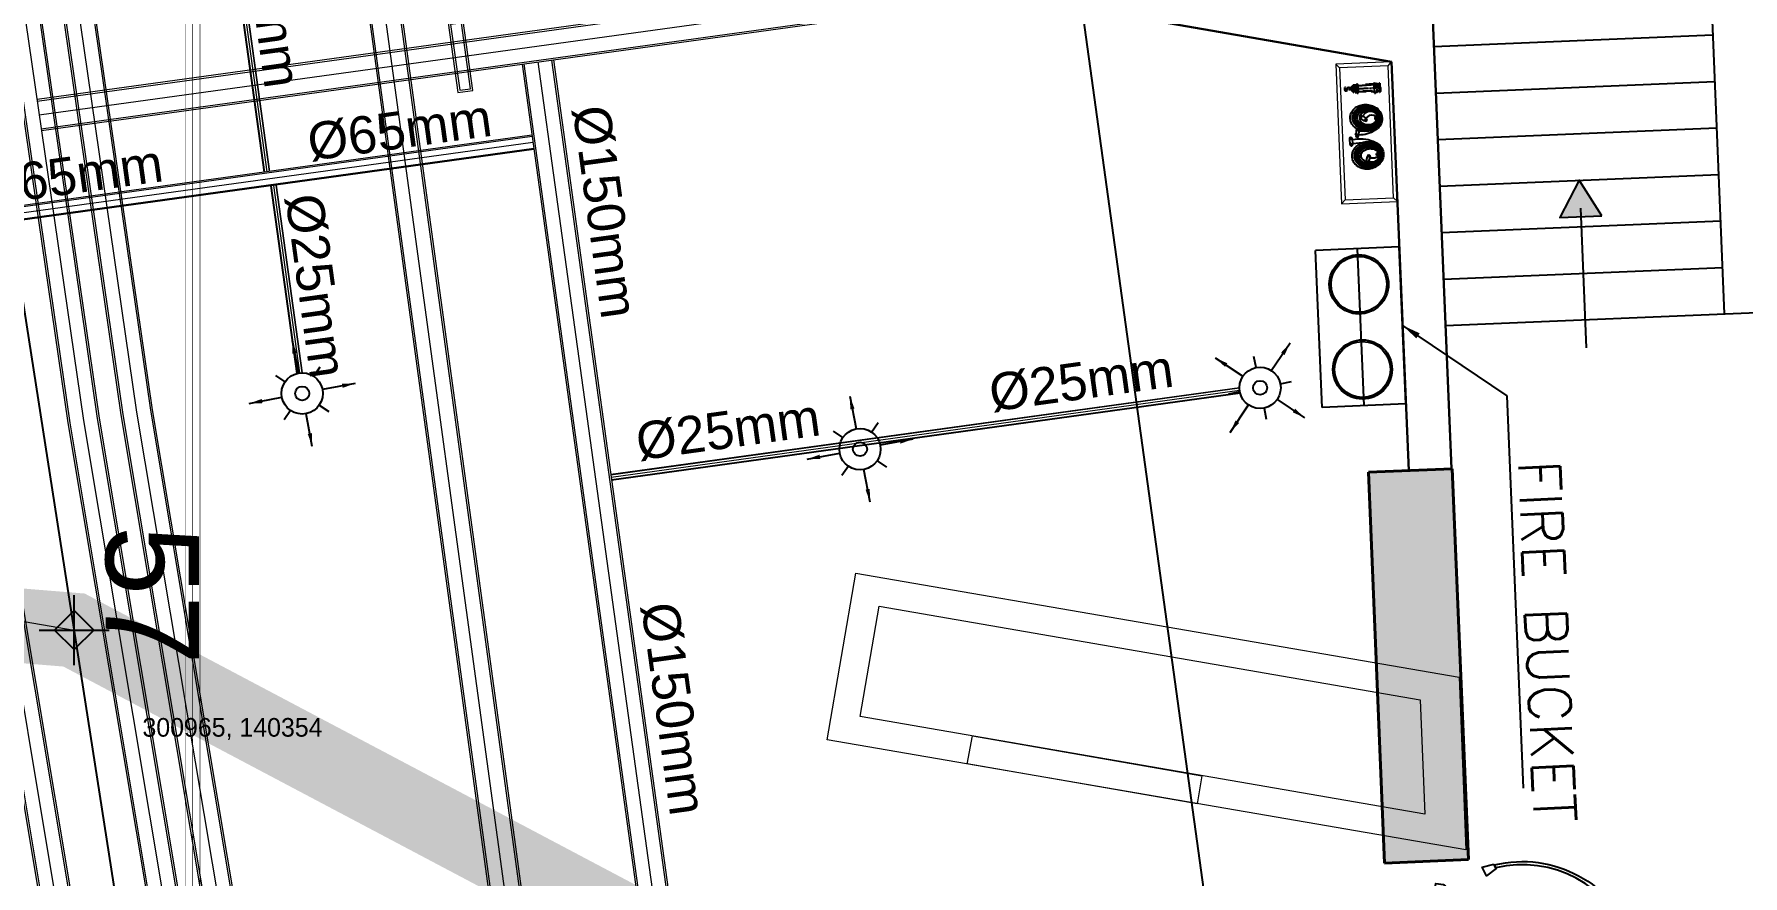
# Model space of a CAD drawing. Header units: inches. Extents: x 257070 to 799932, y -17980 to 269260.
# Drawn here: x 300751 to 309925, y 139034 to 143553 of the extents above; entities that cross this region are included whole.
import ezdxf

# ---------------------------------------------------------------- set-up
doc = ezdxf.new("R2010")
doc.units = ezdxf.units.IN
doc.header["$MEASUREMENT"] = 0
for name, pattern in [('Basement 1floor plan$0$CENTERX2', [4, 2.5, -0.5, 0.5, -0.5]), ('CENTER', [2, 1.25, -0.25, 0.25, -0.25]), ('HIDDEN', [0.375, 0.25, -0.125])]:
    doc.linetypes.add(name, pattern=pattern)
for name, color, linetype, lineweight in [('0-AES-F-FIRE BOX', 1, 'Continuous', 15), ('0-AES-F-SPRINKLER PIPE', 10, 'Continuous', 15), ('0_AES_DUCT', 53, 'Continuous', 5), ('E--CONCRETE-4', 4, 'Continuous', 40), ('F--BRICKWALL-3', 252, 'Continuous', 30), ('M--TILING-2', 252, 'Continuous', 18)]:
    doc.layers.add(name, color=color, linetype=linetype, lineweight=lineweight)
for name, color, linetype in [('0-AES-F-FIRE BUCKET', 1, 'Continuous'), ('0-AES-F-SPRINKLER', 10, 'Continuous'), ('0-aes-water curtan pipe', 200, 'Continuous'), ('0-F-AES-FIRE EXTINGUISHER', 1, 'Continuous'), ('0_AES_NOZZLE', 7, 'Continuous'), ('0_AES_RRL HOSE PIPE', 7, 'Continuous'), ('2 wheeler barrier', 170, 'Continuous'), ('basement-1 r.c.c.$0$DSP_R.C.C. HATCH', 253, 'Continuous'), ('basement1_AP$0$A-_ROAD----_E-_-', 2, 'Continuous'), ('DSP_SLAB CO-ORDINATES', 160, 'Continuous'), ('ELE', 141, 'Continuous')]:
    doc.layers.add(name, color=color, linetype=linetype)
doc.layers.add('0-AES-F-HYDRANT PIPE', color=7, linetype='Continuous', lineweight=15, true_color=0xf57247)
doc.styles.add('CG', font='GOTHICB.TTF')
doc.styles.get("Standard").update_dxf_attribs({"font": 'arial.ttf'})
doc.styles.add('TEXT style 175', font='GOTHIC.TTF')
doc.dimstyles.new('AES-PLUMBING', dxfattribs={"dimtxt": 100, "dimasz": 100, "dimexe": 0, "dimexo": 0, "dimgap": 0.01, "dimtad": 1, "dimdec": 0, "dimdsep": 46, "dimtxsty": 'Standard', "dimcen": 10, "dimclrd": 7, "dimclre": 7, "dimclrt": 7, "dimadec": 0, "dimazin": 0, "dimtfac": 1, "dimtdec": 0, "dimtmove": 0, "dimatfit": 3, "dimfxl": 1, "dimlwd": -1, "dimlwe": -1, "dimarcsym": 1})
doc.dimstyles.new('ISO-25', dxfattribs={"dimtxt": 2.5, "dimasz": 2.5, "dimexe": 1.25, "dimexo": 0.625, "dimtad": 1, "dimtxsty": 'Standard', "dimcen": 2.5, "dimadec": 0, "dimazin": 0, "dimtfac": 1, "dimtmove": 0, "dimatfit": 3, "dimfxl": 1, "dimarcsym": 0})

# ---------------------------------------------------------------- blocks, each defined once
blk = doc.blocks.new('*U40')
at = {"layer": 'DSP_SLAB CO-ORDINATES', "color": 206}
for p, q in [((0, -188), (0, 188)), ((-188, 0), (188, 0))]:
    blk.add_line(p, q, dxfattribs=at)
at = {"layer": 'DSP_SLAB CO-ORDINATES', "color": 206, "ltscale": 3.5}
blk.add_lwpolyline([(-105.5, 0.1), (0, 105.6), (105.5, 0.1), (0, -105.3), (-105.5, 0.1)], dxfattribs=at)
at = {"layer": 'DEFPOINTS', "style": 'TEXT style 175'}
blk.add_attdef('CORDINATE', (367.3, -572.5), '', height=100, dxfattribs=at)
at = {"layer": 'DSP_SLAB CO-ORDINATES', "color": 214, "style": 'TEXT style 175'}
blk.add_attdef('NO.', (170.5, 559), '', height=500, rotation=270, dxfattribs=at)
blk = doc.blocks.new('A$C18011D2A')
at = {"color": 7, "linetype": 'HIDDEN'}
for p, q in [((-17.7, 9.2), (-17.7, 6.1)), ((0, 9.2), (-17.7, 9.2)), ((0, 6.1), (-17.7, 6.1)), ((0, 0), (-17.7, 0)), ((-17.1, 20.6), (-17.1, 9.2)), ((0, 18.3), (-14.7, 18.3)), ((0, 17.1), (-14.7, 17.1)), ((-14.5, -94.4), (-11, 17.1)), ((-14.4, 6.1), (-14.1, 17.1)), ((-13.2, 6.1), (-12.8, 17.2)), ((0, 22), (-12.5, 22)), ((-7.9, 20.6), (-7.9, 9.2)), ((0, 59.9), (-7.3, 59.9)), ((-7.3, 56.9), (-7.3, 38.3)), ((0, 56.9), (-7.3, 56.9)), ((-3.7, 59), (-4.4, 59.9)), ((-3.7, 59), (-3.7, 39.7)), ((3.7, 59), (-3.7, 59)), ((0, 59.9), (7.3, 59.9)), ((0, 56.9), (7.3, 56.9)), ((0, 22), (12.5, 22)), ((0, 9.2), (17.7, 9.2)), ((0, 6.1), (17.7, 6.1)), ((0, 0), (17.7, 0)), ((3.7, 59), (4.4, 59.9)), ((3.7, 59), (3.7, 39.7)), ((7.3, 56.9), (7.3, 38.3)), ((7.9, 20.6), (7.9, 9.2)), ((13.2, 6.1), (12.8, 17.2)), ((14.4, 6.1), (14.1, 17.1)), ((17.1, 20.6), (17.1, 9.2)), ((17.7, 9.2), (17.7, 6.1)), ((0, -72.1), (-22, -72.1)), ((-20.2, -76.4), (-22, -76.4)), ((-20.2, -76.4), (-20.2, -83.8)), ((0, -76.4), (-20.2, -76.4)), ((-17.3, -66.3), (-15.3, -2.5)), ((0, -72.1), (22, -72.1)), ((0, -76.4), (20.2, -76.4)), ((17.3, -66.3), (15.3, -2.5)), ((20.2, -76.4), (20.2, -83.8)), ((20.2, -76.4), (22, -76.4)), ((0, -83.8), (-20.2, -83.8)), ((-20.2, -93.5), (-20.2, -95.3)), ((0, -93.5), (-20.2, -93.5)), ((-20, -97.4), (-20.2, -95.3)), ((0, -99.6), (-17.5, -99.6)), ((-14.5, -94.4), (-17.2, -99.6)), ((0, -83.8), (20.2, -83.8)), ((0, -93.5), (20.2, -93.5)), ((0, -99.6), (17.7, -99.6)), ((14.5, -94.4), (17.2, -99.6)), ((20.2, -93.5), (20.2, -97.2)), ((20.2, -95.5), (20.2, -95.3))]:
    blk.add_line(p, q, dxfattribs=at)
at = {"color": 7, "linetype": 'CENTER'}
blk.add_line((0, 64.3), (0, -103.9), dxfattribs=at)
at = {"color": 7, "linetype": 'HIDDEN', "ltscale": 1.5}
for p, q in [((0, 18.3), (14.7, 18.3)), ((0, 17.1), (14.7, 17.1)), ((14.5, -94.4), (11, 17.1))]:
    blk.add_line(p, q, dxfattribs=at)
at = {"color": 7, "linetype": 'HIDDEN', "ltscale": 2}
blk.add_line((14.5, -94.4), (-14.5, -94.4), dxfattribs=at)
at = {"color": 7, "linetype": 'HIDDEN'}
for centre, radius, start, end in [((-17.7, 3.1), 3.06, 90, 269.93527), ((-17.7, -2.4), 2.45, 358.20072, 89.93527), ((-26.1, 37.1), 18.8, 298.54902, 3.67782), ((-12.5, 13.8), 8.18, 55.6996, 124.3004), ((-14.7, 17.7), 0.611, 90, 270), ((-30.4, 39.5), 26.8, 307.79382, 1.00653), ((-6.6, 58.4), 1.68, 114.75078, 245.24922), ((0, -0.6), 22.6, 69.58518, 110.41482), ((6.6, 58.4), 1.68, 294.75078, 65.24922), ((26.1, 37.1), 18.8, 176.32218, 241.45098), ((12.5, 13.8), 8.18, 55.6996, 124.3004), ((14.7, 17.7), 0.611, 270, 90), ((17.7, -2.4), 2.45, 90.06473, 181.79928), ((17.7, 3.1), 3.06, 270.06473, 90), ((-22, -74.3), 2.14, 99.75022, 270), ((-23.4, -66.1), 6.11, 279.75022, 358.20072), ((23.4, -66.1), 6.11, 181.79928, 260.24978), ((22, -74.3), 2.14, 270, 80.24978), ((-34, -93.4), 16.9, 359.71061, 34.99744), ((-17.5, -97.2), 2.45, 185.09957, 270), ((34, -93.4), 16.9, 145.00256, 180.28939), ((17.7, -97.2), 2.45, 270, 0)]:
    blk.add_arc(centre, radius, start, end, dxfattribs=at)
at = {"color": 7, "linetype": 'HIDDEN', "ltscale": 1.5}
blk.add_arc((30.4, 39.5), 26.8, 178.99347, 232.20618, dxfattribs=at)
blk = doc.blocks.new('A$C614B3085')
at = {"color": 8}
for p, q in [((-11.5, 161.9), (8.8, 161.9)), ((0, 151.1), (0, 171.8)), ((-11.5, 0), (8.8, 0)), ((0, -10.8), (0, 9.9))]:
    blk.add_line(p, q, dxfattribs=at)
at = {"color": 7}
for p, q in [((29.2, 177), (45.7, 163.9)), ((40.4, 154.9), (42.5, 159.2)), ((41.7, 153.8), (40.4, 154.9)), ((44.2, 159.3), (41.4, 153.2)), ((43.3, 150.9), (41.4, 153.2)), ((42.5, 159.2), (43.8, 158.5)), ((59.2, 175.2), (44.1, 189.4)), ((45.2, 160.3), (44.2, 159.3)), ((44.2, 159.3), (49.9, 152.8)), ((45.3, 160.3), (50.9, 153.7)), ((46.3, 160.1), (45.8, 159.7)), ((50.9, 153.7), (49.9, 152.8)), ((50.7, 155), (50.2, 154.6)), ((62.3, 174.9), (63.4, 175.8)), ((62.3, 174.8), (67.9, 168.2)), ((62.3, 173.8), (62.8, 174.2)), ((63.4, 175.8), (69.9, 177.6)), ((63.4, 175.8), (69, 169.2)), ((68.4, 178.8), (63.8, 177.4)), ((63.8, 177.4), (64.3, 176)), ((66.7, 168.6), (67.2, 169.1)), ((67.9, 168.2), (69, 169.2)), ((69.2, 177.4), (68.4, 178.8)), ((69, 169.2), (71.9, 175.3)), ((70.7, 169.3), (69.5, 170)), ((71.9, 175.3), (69.9, 177.6)), ((72.9, 173.6), (70.7, 169.3)), ((71.6, 174.6), (72.9, 173.6)), ((49.9, 152.8), (43.3, 150.9)), ((44, 151.1), (44.9, 149.6)), ((44.9, 149.6), (49.4, 151.1)), ((49.4, 151.1), (48.9, 152.4)), ((78.4, 108.4), (54, 106.4)), ((81, 118), (79.5, 113.4)), ((79.5, 113.4), (80.9, 113)), ((80.6, 112.2), (82.9, 118.4)), ((80.6, 112.2), (89.2, 112.7)), ((80.6, 110.7), (80.6, 112.2)), ((80.6, 110.7), (89.3, 111.3)), ((82.7, 117.8), (81, 118)), ((81.5, 110.1), (81.4, 110.7)), ((81.9, 85.3), (83.2, 85.9)), ((84.1, 81.1), (81.9, 85.3)), ((82.5, 88.2), (91.2, 89)), ((82.5, 88.1), (82.7, 86.7)), ((82.7, 86.7), (91.3, 87.6)), ((82.7, 86.7), (86.1, 80.9)), ((86, 118.7), (82.9, 118.4)), ((83.3, 88.9), (83.3, 88.3)), ((85.8, 81.5), (84.1, 81.1)), ((89.2, 112.7), (86, 118.7)), ((89.1, 81.1), (86.1, 80.9)), ((86.3, 118.1), (87.9, 118.5)), ((87.9, 118.5), (90.1, 114.2)), ((88.3, 110.6), (88.2, 111.2)), ((90.1, 114.2), (88.8, 113.6)), ((91.3, 87.6), (89.1, 81.1)), ((89.3, 111.3), (89.2, 112.7)), ((93.9, 97.4), (89.2, 97.4)), ((89.2, 92.7), (89.2, 97.4)), ((89.2, 92.7), (93.9, 92.7)), ((89.4, 81.9), (91, 81.7)), ((90, 89.6), (90.1, 88.9)), ((91, 81.7), (92.4, 86.3)), ((92.4, 86.3), (91.1, 86.6)), ((91.2, 89), (91.3, 87.6)), ((93.9, 92.7), (93.9, 97.4)), ((113.2, 81.1), (111.1, 76.8)), ((111.1, 76.8), (112.4, 76.2)), ((111.9, 75.4), (115.2, 81.3)), ((114.8, 80.7), (113.2, 81.1)), ((118.2, 81.1), (115.2, 81.3)), ((120.5, 74.8), (118.2, 81.1)), ((118.4, 80.4), (120.1, 80.6)), ((120.1, 80.6), (121.7, 76.1)), ((108.1, 53.6), (52.2, 56.8)), ((109.3, 72), (96.9, 72.7)), ((109.5, 48.6), (110.8, 49)), ((111.1, 44.1), (109.5, 48.6)), ((110.5, 51.3), (110.4, 49.9)), ((110.4, 49.9), (113, 43.7)), ((110.4, 49.9), (119.1, 49.6)), ((110.5, 51.4), (119.2, 51)), ((112.7, 44.3), (111.1, 44.1)), ((111.3, 52), (111.3, 51.4)), ((111.8, 74), (111.9, 75.4)), ((111.8, 73.9), (120.4, 73.3)), ((111.9, 75.4), (120.5, 74.8)), ((112.6, 73.2), (112.6, 73.9)), ((116, 43.5), (113, 43.7)), ((119.1, 49.6), (116, 43.5)), ((116.4, 44.2), (118, 43.8)), ((118, 43.8), (120, 48.1)), ((118.1, 51.7), (118.1, 51)), ((120, 48.1), (118.7, 48.7)), ((119.2, 51), (119.1, 49.6)), ((119.3, 72.7), (119.3, 73.4)), ((121.7, 76.1), (120.3, 75.7)), ((120.4, 73.3), (120.5, 74.8)), ((34.3, -2.3), (33.8, -7.1)), ((33.8, -7.1), (35.3, -7.2)), ((36, -2.1), (34.3, -2.3)), ((35.1, -8.1), (36.1, -1.4)), ((35.1, -8.1), (43.4, -5.7)), ((35.5, -9.5), (35.1, -8.1)), ((35.5, -9.5), (43.8, -7)), ((39, -0.5), (36.1, -1.4)), ((36.5, -9.9), (36.3, -9.3)), ((43.4, -5.7), (39, -0.5)), ((39.5, -1.1), (41, -0.3)), ((41, -0.3), (44, -4)), ((41.9, -33.9), (43.1, -33)), ((45, -37.6), (41.9, -33.9)), ((42, -30.9), (50.3, -28.4)), ((42, -31), (42.4, -32.4)), ((42.4, -32.4), (50.7, -29.8)), ((42.4, -32.4), (46.9, -37.3)), ((42.6, -30.1), (42.7, -30.7)), ((43, -8), (42.8, -7.3)), ((44, -4), (42.9, -4.9)), ((43.8, -7), (43.4, -5.7)), ((46.5, -36.8), (45, -37.6)), ((49.8, -36.5), (46.9, -37.3)), ((49.1, -28.1), (49.2, -28.7)), ((50.7, -29.8), (49.8, -36.5)), ((49.9, -35.8), (51.6, -35.6)), ((50.3, -28.4), (50.7, -29.8)), ((52.1, -30.8), (50.7, -30.7)), ((51.6, -35.6), (52.1, -30.8))]:
    blk.add_line(p, q, dxfattribs=at)
for points in [[(60.3, 176.2), (44.3, 162.6), (52.9, 152.3), (69, 166)], [(79.9, 88.8), (78.3, 109.8), (91.7, 110.9), (93.3, 89.8)], [(108, 52.4), (109.4, 73.4), (122.7, 72.6), (121.4, 51.5)], [(39.6, -31), (33.4, -10.8), (46.3, -6.9), (52.4, -27.1)]]:
    blk.add_lwpolyline(points, close=True, dxfattribs=at)
at = {"color": 8}
for centre in [(0, 161.9), (0, 0)]:
    blk.add_circle(centre, 4.69, dxfattribs=at)
at = {"color": 7}
blk.add_circle((91.5, 95), 2.35, dxfattribs=at)
for centre, radius, start, end in [((31.3, 161.5), 58.4, 111.73174, 231.87362), ((24.7, 162.8), 32.9, 53.96108, 182.54246), ((19.8, 151.2), 27.5, 69.82807, 152.99063), ((78.1, 236.7), 146.8, 241.32714, 270.67068), ((31, 1), 58.4, 129.66109, 249.80297), ((24.5, -0.4), 32.9, 178.99225, 296.45164), ((79.8, -72.9), 146.8, 83.25572, 120.20757), ((19.2, 11), 27.5, 208.54408, 302.29744)]:
    blk.add_arc(centre, radius, start, end, dxfattribs=at)
for points, knots in [([(115.3, 171.6), (115.7, 167.3), (115.5, 163.1), (114, 153.9), (112.5, 148.9), (108, 139.5), (105.1, 135.1), (98.2, 127), (94.2, 123.3), (84.9, 116.6), (79.6, 113.7), (69.2, 109.6), (64.3, 108.1), (54.2, 106.2), (49, 105.7), (38.7, 105.8), (33.6, 106.3), (22.1, 108.5), (15.8, 110.6), (4.2, 116.3), (-1.2, 120), (-9.6, 127.8), (-12.9, 131.7), (-18.3, 140.3), (-20.4, 144.9), (-23.5, 155.6), (-24.2, 161.7), (-23.4, 172.8), (-22.3, 177.8), (-18.8, 187.2), (-16.4, 191.7), (-10.5, 200.1), (-7, 204), (3.3, 212.9), (10.8, 217.3), (26.9, 223.5), (35.6, 225.2), (53.1, 225.9), (61.8, 224.9), (76.9, 220.4), (83.3, 217.5), (95, 209.8), (100.1, 205.1), (108.3, 194.5), (111.4, 188.4), (114.4, 178.7), (115, 175.1), (115.3, 171.6)], [0, 0, 0, 0, 0.205288, 0.205288, 0.4535, 0.4535, 0.701712, 0.701712, 0.949924, 0.949924, 1.220448, 1.220448, 1.446987, 1.446987, 1.673525, 1.673525, 1.900064, 1.900064, 2.194662, 2.194662, 2.489261, 2.489261, 2.73148, 2.73148, 2.973698, 2.973698, 3.271684, 3.271684, 3.513214, 3.513214, 3.754744, 3.754744, 3.996273, 3.996273, 4.380273, 4.380273, 4.764273, 4.764273, 5.148273, 5.148273, 5.467203, 5.467203, 5.788091, 5.788091, 6.108979, 6.108979, 6.283185, 6.283185, 6.283185, 6.283185]), ([(104.9, 170.7), (105.3, 166.9), (105.1, 163), (103.1, 151.6), (99.8, 144.2), (91.3, 133), (87, 128.8), (77, 121.7), (71.4, 118.8), (59.4, 114.5), (53.1, 113.2), (39, 112), (31.2, 112.6), (16.4, 116.1), (9.4, 119), (-2.7, 126.8), (-7.9, 131.7), (-15.1, 142), (-17.5, 147.1), (-20.4, 157.8), (-20.8, 163.4), (-19.5, 175.1), (-17.5, 181.2), (-11.2, 192.5), (-6.9, 197.7), (3.5, 206.6), (9.6, 210.2), (21.6, 215.2), (27.4, 216.8), (39.2, 218.5), (45.2, 218.6), (57.1, 217.5), (62.9, 216.2), (73.8, 212.3), (78.9, 209.7), (87.9, 203.3), (91.9, 199.5), (98.4, 191.1), (100.9, 186.5), (103.8, 178), (104.6, 174.4), (104.9, 170.7)], [0, 0, 0, 0, 0.215384, 0.215384, 0.646151, 0.646151, 0.954916, 0.954916, 1.263681, 1.263681, 1.572446, 1.572446, 1.943881, 1.943881, 2.315315, 2.315315, 2.686749, 2.686749, 2.996171, 2.996171, 3.305592, 3.305592, 3.654146, 3.654146, 4.002699, 4.002699, 4.351253, 4.351253, 4.638463, 4.638463, 4.925672, 4.925672, 5.212882, 5.212882, 5.500092, 5.500092, 5.787302, 5.787302, 6.074512, 6.074512, 6.283185, 6.283185, 6.283185, 6.283185]), ([(98.4, 170.1), (98.7, 166.6), (98.5, 163), (96.9, 154.1), (94.8, 148.8), (88.5, 139.1), (84.4, 134.6), (74.5, 127), (68.8, 123.9), (56.5, 119.4), (49.9, 118.1), (36.6, 117.3), (30, 117.9), (17.3, 120.9), (11.4, 123.3), (0.9, 129.7), (-3.6, 133.6), (-10.8, 142.6), (-13.4, 147.6), (-16.4, 158), (-16.8, 163.5), (-15.4, 174.3), (-13.6, 179.6), (-7.9, 189.6), (-4, 194.2), (5.4, 202.2), (10.9, 205.5), (23, 210.5), (29.5, 212.1), (42.7, 213.4), (49.4, 213), (62.3, 210.6), (68.4, 208.4), (78.4, 202.9), (82.5, 199.8), (89.4, 192.8), (92.2, 188.9), (96.3, 180.6), (97.7, 176.2), (98.3, 171.2), (98.4, 170.7), (98.4, 170.1)], [0, 0, 0, 0, 0.226341, 0.226341, 0.570151, 0.570151, 0.91396, 0.91396, 1.257769, 1.257769, 1.601578, 1.601578, 1.945387, 1.945387, 2.289196, 2.289196, 2.633005, 2.633005, 2.976815, 2.976815, 3.320624, 3.320624, 3.664433, 3.664433, 4.008242, 4.008242, 4.352051, 4.352051, 4.69586, 4.69586, 5.039669, 5.039669, 5.383478, 5.383478, 5.672237, 5.672237, 5.960995, 5.960995, 6.249754, 6.249754, 6.283185, 6.283185, 6.283185, 6.283185]), ([(91.7, 169.6), (92, 166.2), (91.7, 162.7), (90, 154.7), (88, 150), (82.1, 141.4), (78.2, 137.5), (68.9, 130.7), (63.6, 128), (52, 124.2), (45.9, 123.1), (33.5, 122.8), (27.4, 123.5), (15.9, 126.7), (10.5, 129.1), (1.4, 135.3), (-2.5, 139), (-8.3, 147.1), (-10.3, 151.6), (-12.4, 160.8), (-12.5, 165.5), (-10.7, 174.9), (-8.8, 179.6), (-3.1, 188.2), (0.7, 192.3), (9.7, 199.1), (15, 201.9), (26.5, 205.9), (32.6, 207.1), (45, 207.7), (51.1, 207), (62.7, 204), (68.1, 201.7), (77.5, 195.7), (81.4, 192.1), (87.5, 184), (89.6, 179.6), (91.2, 173.2), (91.5, 171.4), (91.7, 169.6)], [0, 0, 0, 0, 0.25184, 0.25184, 0.598649, 0.598649, 0.945459, 0.945459, 1.292268, 1.292268, 1.639078, 1.639078, 1.985887, 1.985887, 2.332697, 2.332697, 2.679507, 2.679507, 3.026316, 3.026316, 3.373126, 3.373126, 3.719868, 3.719868, 4.066611, 4.066611, 4.413354, 4.413354, 4.760096, 4.760096, 5.106839, 5.106839, 5.453582, 5.453582, 5.800324, 5.800324, 6.147067, 6.147067, 6.283185, 6.283185, 6.283185, 6.283185]), ([(84, 168.9), (84.3, 165.6), (84, 162.3), (82.1, 155.6), (80.6, 152.3), (76.1, 145.6), (73, 142.3), (65.5, 136.5), (61.1, 134), (51.4, 130.4), (46.2, 129.2), (35.7, 128.3), (30.4, 128.6), (20.2, 130.6), (15.5, 132.3), (7.1, 136.7), (3.4, 139.4), (-2.4, 145.6), (-4.6, 148.9), (-7.5, 155.9), (-8.3, 159.6), (-8.3, 167.2), (-7.6, 171.2), (-4.5, 178.3), (-2.6, 181.4), (2.3, 187.2), (5.3, 189.9), (12.2, 194.6), (16.1, 196.6), (25.2, 199.9), (30.5, 201), (41.2, 201.7), (46.6, 201.3), (56.7, 199.1), (61.5, 197.3), (69.8, 192.6), (73.3, 189.7), (78.9, 183.4), (81, 180), (83.2, 173.9), (83.8, 171.4), (84, 168.9)], [0, 0, 0, 0, 0.295323, 0.295323, 0.590646, 0.590646, 0.917251, 0.917251, 1.243857, 1.243857, 1.570462, 1.570462, 1.897068, 1.897068, 2.223673, 2.223673, 2.550279, 2.550279, 2.876884, 2.876884, 3.20349, 3.20349, 3.556379, 3.556379, 3.838783, 3.838783, 4.121187, 4.121187, 4.403591, 4.403591, 4.734149, 4.734149, 5.064708, 5.064708, 5.395267, 5.395267, 5.725825, 5.725825, 6.056384, 6.056384, 6.283185, 6.283185, 6.283185, 6.283185]), ([(33.9, 194.4), (38, 194.6), (42.1, 194.3), (49.5, 192.9), (52.8, 191.8), (58.7, 189.2), (61.4, 187.6), (66, 184), (67.9, 182), (70.9, 178), (72, 175.8), (73.5, 171.9), (73.9, 170), (74.1, 168.1), (74.3, 165.3), (74, 162.4), (72.2, 156.6), (70.6, 153.6), (66.6, 148.6), (64.5, 146.4), (58.9, 142.1), (55.1, 140), (46.8, 136.8), (42.3, 135.7), (33.9, 134.9), (30, 135), (22.5, 136), (19, 136.9), (12.4, 139.4), (9.4, 141), (4.4, 144.7), (2.2, 146.7), (-1.2, 151), (-2.4, 153.2), (-4.1, 157.7), (-4.6, 159.9), (-4.7, 162.7), (-4.8, 163.2), (-4.7, 163.7)], [4.751438, 4.751438, 4.751438, 4.751438, 5.039559, 5.039559, 5.294517, 5.294517, 5.549475, 5.549475, 5.804433, 5.804433, 6.059391, 6.059391, 6.283185, 6.283185, 6.283185, 6.614372, 6.614372, 6.94556, 6.94556, 7.196534, 7.196534, 7.519073, 7.519073, 7.841611, 7.841611, 8.110457, 8.110457, 8.379303, 8.379303, 8.648149, 8.648149, 8.916996, 8.916996, 9.185842, 9.185842, 9.454688, 9.454688, 9.513579, 9.513579, 9.513579, 9.513579]), ([(7.7, 107.9), (4.8, 109.3), (1.9, 110.9), (-2.1, 113.6), (-3.5, 114.5), (-4.7, 115.5)], [2.1889829, 2.1889829, 2.1889829, 2.1889829, 2.3253491, 2.3253491, 2.3942891, 2.3942891, 2.3942891, 2.3942891]), ([(115.3, -6.8), (115.5, -2.5), (115.2, 1.7), (113.5, 10.9), (111.8, 15.8), (107.1, 25.1), (104.1, 29.5), (96.9, 37.4), (92.8, 40.9), (83.4, 47.3), (78, 50.1), (67.5, 54), (62.5, 55.3), (52.4, 56.9), (47.2, 57.3), (36.9, 57), (31.8, 56.3), (20.3, 53.8), (14.1, 51.5), (2.7, 45.5), (-2.6, 41.7), (-10.8, 33.7), (-14, 29.6), (-19.2, 20.9), (-21.1, 16.3), (-24, 5.5), (-24.5, -0.7), (-23.4, -11.7), (-22.2, -16.6), (-18.4, -26), (-15.9, -30.5), (-9.8, -38.7), (-6.2, -42.4), (4.4, -51.1), (12, -55.3), (28.3, -61), (37, -62.6), (54.5, -62.8), (63.2, -61.5), (78.1, -56.6), (84.5, -53.5), (95.9, -45.6), (100.9, -40.7), (108.9, -29.8), (111.8, -23.8), (114.5, -13.9), (115.1, -10.3), (115.3, -6.8)], [0, 0, 0, 0, 0.205288, 0.205288, 0.4535, 0.4535, 0.701712, 0.701712, 0.949924, 0.949924, 1.220448, 1.220448, 1.446987, 1.446987, 1.673525, 1.673525, 1.900064, 1.900064, 2.194662, 2.194662, 2.489261, 2.489261, 2.73148, 2.73148, 2.973698, 2.973698, 3.271684, 3.271684, 3.513214, 3.513214, 3.754744, 3.754744, 3.996273, 3.996273, 4.380273, 4.380273, 4.764273, 4.764273, 5.148273, 5.148273, 5.467203, 5.467203, 5.788091, 5.788091, 6.108979, 6.108979, 6.283185, 6.283185, 6.283185, 6.283185]), ([(104.8, -6.2), (105.1, -2.3), (104.8, 1.5), (102.5, 12.9), (99, 20.2), (90.2, 31.1), (85.8, 35.2), (75.6, 42), (69.9, 44.8), (57.8, 48.7), (51.5, 49.9), (37.3, 50.7), (29.6, 49.9), (14.9, 46.1), (8, 42.9), (-4, 34.8), (-9, 29.7), (-15.9, 19.3), (-18.2, 14.1), (-20.7, 3.3), (-21, -2.2), (-19.4, -13.9), (-17.2, -19.9), (-10.6, -31.1), (-6.2, -36.1), (4.4, -44.7), (10.6, -48.2), (22.7, -52.9), (28.6, -54.3), (40.4, -55.7), (46.5, -55.7), (58.2, -54.3), (64, -52.8), (74.8, -48.6), (79.8, -45.9), (88.7, -39.2), (92.6, -35.3), (98.9, -26.7), (101.3, -22), (104, -13.6), (104.6, -9.9), (104.8, -6.2)], [0, 0, 0, 0, 0.215384, 0.215384, 0.646151, 0.646151, 0.954916, 0.954916, 1.263681, 1.263681, 1.572446, 1.572446, 1.943881, 1.943881, 2.315315, 2.315315, 2.686749, 2.686749, 2.996171, 2.996171, 3.305592, 3.305592, 3.654146, 3.654146, 4.002699, 4.002699, 4.351253, 4.351253, 4.638463, 4.638463, 4.925672, 4.925672, 5.212882, 5.212882, 5.500092, 5.500092, 5.787302, 5.787302, 6.074512, 6.074512, 6.283185, 6.283185, 6.283185, 6.283185]), ([(98.3, -5.8), (98.5, -2.2), (98.2, 1.3), (96.3, 10.2), (94.1, 15.4), (87.6, 25), (83.3, 29.4), (73.3, 36.7), (67.5, 39.6), (55.1, 43.8), (48.4, 45), (35.1, 45.4), (28.5, 44.6), (15.9, 41.3), (10, 38.7), (-0.3, 32), (-4.7, 27.9), (-11.6, 18.8), (-14, 13.7), (-16.8, 3.2), (-17, -2.3), (-15.3, -13), (-13.4, -18.3), (-7.4, -28.1), (-3.4, -32.6), (6.2, -40.3), (11.8, -43.5), (24, -48.1), (30.5, -49.5), (43.8, -50.5), (50.5, -50), (63.3, -47.2), (69.3, -44.8), (79.1, -39.1), (83.1, -35.9), (89.9, -28.7), (92.6, -24.8), (96.5, -16.3), (97.7, -11.9), (98.2, -6.8), (98.3, -6.3), (98.3, -5.8)], [0, 0, 0, 0, 0.226341, 0.226341, 0.570151, 0.570151, 0.91396, 0.91396, 1.257769, 1.257769, 1.601578, 1.601578, 1.945387, 1.945387, 2.289196, 2.289196, 2.633005, 2.633005, 2.976815, 2.976815, 3.320624, 3.320624, 3.664433, 3.664433, 4.008242, 4.008242, 4.352051, 4.352051, 4.69586, 4.69586, 5.039669, 5.039669, 5.383478, 5.383478, 5.672237, 5.672237, 5.960995, 5.960995, 6.249754, 6.249754, 6.283185, 6.283185, 6.283185, 6.283185]), ([(91.6, -5.4), (91.7, -2), (91.4, 1.4), (89.5, 9.5), (87.3, 14), (81.2, 22.5), (77.2, 26.3), (67.8, 32.8), (62.4, 35.4), (50.7, 38.9), (44.5, 39.8), (32.2, 39.8), (26, 38.9), (14.6, 35.4), (9.4, 32.8), (0.4, 26.5), (-3.4, 22.6), (-9, 14.3), (-10.9, 9.8), (-12.7, 0.6), (-12.7, -4.2), (-10.6, -13.5), (-8.6, -18.1), (-2.7, -26.6), (1.2, -30.5), (10.4, -37.1), (15.8, -39.8), (27.4, -43.5), (33.5, -44.5), (45.9, -44.7), (52, -43.9), (63.5, -40.7), (68.9, -38.2), (78.1, -31.9), (81.9, -28.2), (87.8, -20), (89.8, -15.5), (91.2, -9.1), (91.4, -7.2), (91.6, -5.4)], [0, 0, 0, 0, 0.25184, 0.25184, 0.598649, 0.598649, 0.945459, 0.945459, 1.292268, 1.292268, 1.639078, 1.639078, 1.985887, 1.985887, 2.332697, 2.332697, 2.679507, 2.679507, 3.026316, 3.026316, 3.373126, 3.373126, 3.719868, 3.719868, 4.066611, 4.066611, 4.413354, 4.413354, 4.760096, 4.760096, 5.106839, 5.106839, 5.453582, 5.453582, 5.800324, 5.800324, 6.147067, 6.147067, 6.283185, 6.283185, 6.283185, 6.283185]), ([(83.8, -5), (84, -1.7), (83.6, 1.7), (81.7, 8.3), (80.1, 11.6), (75.4, 18.1), (72.2, 21.4), (64.5, 27), (60, 29.3), (50.3, 32.7), (45, 33.7), (34.5, 34.3), (29.2, 33.9), (19.1, 31.6), (14.4, 29.8), (6.1, 25.2), (2.6, 22.3), (-3.1, 16.1), (-5.2, 12.6), (-8, 5.6), (-8.6, 1.9), (-8.5, -5.7), (-7.6, -9.7), (-4.4, -16.7), (-2.4, -19.8), (2.7, -25.5), (5.7, -28.1), (12.8, -32.6), (16.8, -34.5), (26, -37.5), (31.3, -38.5), (42, -38.9), (47.4, -38.3), (57.4, -35.9), (62.1, -33.9), (70.3, -29), (73.8, -26.1), (79.2, -19.6), (81.2, -16.1), (83.2, -10), (83.7, -7.5), (83.8, -5)], [0, 0, 0, 0, 0.295323, 0.295323, 0.590646, 0.590646, 0.917251, 0.917251, 1.243857, 1.243857, 1.570462, 1.570462, 1.897068, 1.897068, 2.223673, 2.223673, 2.550279, 2.550279, 2.876884, 2.876884, 3.20349, 3.20349, 3.556379, 3.556379, 3.838783, 3.838783, 4.121187, 4.121187, 4.403591, 4.403591, 4.734149, 4.734149, 5.064708, 5.064708, 5.395267, 5.395267, 5.725825, 5.725825, 6.056384, 6.056384, 6.283185, 6.283185, 6.283185, 6.283185]), ([(5.9, 54), (3.1, 52.5), (0.3, 50.8), (-3.7, 48), (-5, 47), (-6.3, 46)], [2.1889829, 2.1889829, 2.1889829, 2.1889829, 2.3253491, 2.3253491, 2.3942891, 2.3942891, 2.3942891, 2.3942891]), ([(34.5, -31.8), (38.6, -31.9), (42.7, -31.5), (50, -29.8), (53.3, -28.7), (59.2, -25.9), (61.8, -24.2), (66.3, -20.5), (68.1, -18.5), (71, -14.3), (72.1, -12.2), (73.5, -8.2), (73.8, -6.3), (73.9, -4.4), (74.1, -1.6), (73.7, 1.3), (71.7, 7.1), (70.1, 10), (66, 14.9), (63.8, 17), (58.1, 21.2), (54.2, 23.2), (45.9, 26.2), (41.3, 27.1), (32.9, 27.7), (29, 27.5), (21.6, 26.3), (18, 25.3), (11.5, 22.6), (8.6, 20.9), (3.6, 17.1), (1.5, 15), (-1.7, 10.7), (-2.9, 8.4), (-4.5, 3.9), (-4.9, 1.7), (-5, -1.1), (-5, -1.6), (-5, -2.1)], [4.751438, 4.751438, 4.751438, 4.751438, 5.039559, 5.039559, 5.294517, 5.294517, 5.549475, 5.549475, 5.804433, 5.804433, 6.059391, 6.059391, 6.283185, 6.283185, 6.283185, 6.614372, 6.614372, 6.94556, 6.94556, 7.196534, 7.196534, 7.519073, 7.519073, 7.841611, 7.841611, 8.110457, 8.110457, 8.379303, 8.379303, 8.648149, 8.648149, 8.916996, 8.916996, 9.185842, 9.185842, 9.454688, 9.454688, 9.513579, 9.513579, 9.513579, 9.513579])]:
    blk.add_open_spline(points, degree=3, knots=knots, dxfattribs=at)
blk = doc.blocks.new('A$C10BD2D78')
at = {"layer": '0_AES_DUCT', "color": 1, "ltscale": 0.25}
for p, q in [((0.02, 0.28), (0, 0.3)), ((0.73, 0.28), (0.75, 0.3)), ((0, 0), (0.02, 0.02)), ((0.73, 0.02), (0.75, 0))]:
    blk.add_line(p, q, dxfattribs=at)
for points in [[(0, 0), (0.75, 0), (0.75, 0.3), (0, 0.3)], [(0.02, 0.02), (0.73, 0.02), (0.73, 0.28), (0.02, 0.28)]]:
    blk.add_lwpolyline(points, close=True, dxfattribs=at)
at = {"layer": '0_AES_NOZZLE', "extrusion": (-4.77796e-09, 1.89409e-09, 1), "xscale": 0.0012, "yscale": 0.0012, "zscale": 0.0012, "rotation": 179.9999605823117}
blk.add_blockref('A$C18011D2A', (0.1351, 0.1145, -0.0321), dxfattribs=at)
at = {"layer": '0_AES_RRL HOSE PIPE', "extrusion": (4.77796e-09, -1.89409e-09, -1), "xscale": 0.001199999999999999, "yscale": 0.001199999999999999, "zscale": -0.001199999999999999, "rotation": 270.0000394176883}
blk.add_blockref('A$C614B3085', (-0.493, 0.2038, 0), dxfattribs=at)
blk = doc.blocks.new('FIRE BUCKET')
at = {"layer": '0-AES-F-FIRE BUCKET', "color": 1, "ltscale": 10}
for points in [[(-326786.5, 834445), (-326863.4, 834001.6)], [(-325955.5, 834300.8), (-326786.5, 834445)], [(-325955.5, 834300.8), (-326032.5, 833857.5)], [(-325994, 834079.2), (-326824.9, 834223.3)], [(-326032.5, 833857.5), (-326863.4, 834001.6)]]:
    blk.add_lwpolyline(points, dxfattribs=at)
for centre, radius in [((-326636.3, 834190.6), 159.1), ((-326636.3, 834190.6), 150), ((-326185.8, 834112.4), 159.1), ((-326185.8, 834112.4), 150)]:
    blk.add_circle(centre, radius, dxfattribs=at)
blk = doc.blocks.new('A$C38B57D14')
at = {"color": 1}
for points in [[(331, 896.2), (325.1, 903.8), (325.1, 915.6), (402.4, 967.6), (507.6, 967.6), (508.4, 961.7), (412.4, 947.3), (356.4, 908.4), (344.9, 896.2), (331, 896.2)], [(356.4, 908.4), (518.9, 886.4), (518.2, 881.3), (344.9, 896.2)]]:
    blk.add_lwpolyline(points, dxfattribs=at)
for points in [[(311.4, 882.4), (269.9, 882.4), (269.9, 855.8), (311.4, 855.8)], [(325.1, 896.2), (356.4, 896.2), (356.4, 920.5), (325.1, 920.5)], [(34.7, 235), (51.3, 246.7), (89, 211), (54.8, 187.1)]]:
    blk.add_lwpolyline(points, close=True, dxfattribs=at)
for points in [[(311.4, 851.3), (370.1, 851.3), (370.1, 882.4, 0.414214), (356.4, 896.2), (325.1, 896.2, 0.414214), (311.4, 882.4)], [(311.4, 851.3), (370.1, 851.3, -0.414214), (507.3, 714.2), (507.3, 41.9), (174.3, 41.9), (174.3, 714.2, -0.414214)], [(161, 41.9), (520.6, 41.9, -0.414214), (528.6, 33.8), (528.6, 0), (152.9, 0), (152.9, 33.8, -0.414214)]]:
    blk.add_lwpolyline(points, format="xyb", close=True, dxfattribs=at)
blk.add_lwpolyline([(269.9, 858.3, 0.380099), (48.4, 244.6), (37.2, 236.7, -0.385151), (269.9, 876.8)], format="xyb", dxfattribs=at)
blk.add_circle((340.8, 908.4), 7.79, dxfattribs=at)
at = {"color": 7, "style": 'CG'}
blk.add_text('ABC', height=88.5, dxfattribs=at).set_placement((211.4, 364.3))
blk = doc.blocks.new('*U761')
at = {"layer": '0-AES-F-SPRINKLER PIPE', "color": 200, "lineweight": 30, "const_width": 2.67}
for points in [[(-1770300, 105094.3), (-1770300, -19030.4)], [(-1770220, 105094.3), (-1770220, -19030.4)]]:
    blk.add_lwpolyline(points, dxfattribs=at)
at = {"layer": '0-AES-F-SPRINKLER PIPE', "color": 252, "lineweight": 30, "const_width": 2.67}
blk.add_lwpolyline([(-1770260, 105094.3), (-1770260, -19030.4)], dxfattribs=at)
blk = doc.blocks.new('*U603')
at = {"layer": '0-AES-F-SPRINKLER'}
for p, q in [((171672.4, 56809.4), (171672.4, 56870.6)), ((171561.6, 56698.5), (171500.3, 56698.5)), ((171783.3, 56698.5), (171844.5, 56698.5)), ((171672.4, 56587.7), (171672.4, 56526.4))]:
    blk.add_line(p, q, dxfattribs=at)
for radius in [110.8, 37.8]:
    blk.add_circle((171672.4, 56698.5), radius, dxfattribs=at)
at = {"layer": '0-AES-F-SPRINKLER PIPE'}
for points, override in [([(171467.9, 56903), (171594, 56776.9)], {"dimasz": 70, "dimtad": 0, "dimfxl": 13, "dimarcsym": 1}), ([(171876.9, 56903), (171750.8, 56776.9)], {"dimasz": 70, "dimtad": 0, "dimfxl": 13, "dimarcsym": 1}), ([(171467.9, 56494), (171594, 56620.1)], {"dimasz": 70, "dimtad": 0, "dimfxl": 13, "dimarcsym": 1}), ([(171876.9, 56494), (171750.8, 56620.1)], {"dimasz": 70, "dimgap": 0.625, "dimtad": 0, "dimfxl": 13, "dimarcsym": 1})]:
    blk.add_leader(points, dimstyle='ISO-25', override=override, dxfattribs=at)

msp = doc.modelspace()

# ---------------------------------------------------------------- linework, layer by layer
at = {"layer": '0-AES-F-FIRE BOX', "color": 7, "ltscale": 1000, "elevation": 0}
msp.add_lwpolyline([(308401.4, 140099.7), (308437.3, 139173.9), (305007.9, 139764.6), (305162.8, 140658.9)], close=True, dxfattribs=at)
msp.add_lwpolyline([(308192.2, 139978.3), (308217.7, 139364.2), (305185.3, 139889.6), (305287.8, 140481.5), (308192.2, 139978.3)], dxfattribs=at)
at = {"layer": '0-AES-F-FIRE BOX', "ltscale": 1000, "elevation": 0}
msp.add_lwpolyline([(305759.3, 139633.8), (305788.9, 139785.1), (307020.5, 139571.6), (306994.3, 139420.4), (305759.4, 139634.4)], dxfattribs=at)
at = {"layer": '0-AES-F-HYDRANT PIPE', "ltscale": 1000, "elevation": 0}
for points in [[(298513.6, 199173.1), (306187.8, 191502.2), (303591.5, 186696.8), (302934.4, 184675.7), (302275.3, 181803.5), (300832.5, 172172.5), (299728, 165299.5), (300767, 157315.5), (304505, 129961), (302128.5, 112276.5), (301188, 108123.5), (288983, 74343.5), (287714, 71128), (293725.5, 51972.5), (294167, 50404.5), (301997.5, 35030.5), (313365.2, 25286.2), (316530, 29061.1)], [(298555.3, 199244.9), (306286.9, 191516.7), (303665.6, 186665), (303011.8, 184654.3), (302354.2, 181788.6), (300911.8, 172160.2), (299809.1, 165298.3), (300846.6, 157326.1), (304586, 129961.1), (302207.6, 112262.3), (301265.2, 108100.9), (289058.1, 74315.1), (287799.1, 71124.9), (293802.5, 51995.4), (294242.1, 50433.9), (302061.8, 35081.1), (313355.9, 25400), (316468.5, 29112.6)], [(298560, 199254.3), (306299.3, 191518.5), (303674.8, 186661.1), (303021.5, 184651.6), (302364.1, 181786.7), (300921.7, 172158.6), (299819.3, 165298.1), (300856.5, 157327.4), (304596.1, 129961.1), (302217.5, 112260.5), (301274.8, 108098.1), (289067.5, 74311.6), (287809.7, 71124.6), (293812.1, 51998.3), (294251.5, 50437.6), (302069.9, 35087.4), (313354.7, 25414.2), (316460.8, 29119.1)]]:
    msp.add_lwpolyline(points, dxfattribs=at)
for points in [[(298474.8, 199091.3), (306082.6, 191486.8), (303512.8, 186730.5), (302852.1, 184698.5), (302191.5, 181819.4), (300748.2, 172185.6), (299641.8, 165300.8), (300682.5, 157304.2), (304419, 129960.9), (302044.5, 112291.6), (301106, 108147.5), (288903.2, 74373.6), (287630.1, 71147.7, 0.171652), (287628.9, 71114.4), (293643.8, 51948.2), (294087.2, 50373.3), (301929.2, 34976.8), (313375.2, 25165.4), (316595.3, 29006.3)], [(298479.3, 199101), (306095, 191488.6), (303522, 186726.5), (302861.8, 184695.8), (302201.3, 181817.5), (300758.2, 172184), (299652, 165300.6), (300692.4, 157305.6), (304429.1, 129960.9), (302054.4, 112289.8), (301115.7, 108144.7), (288912.6, 74370.1), (287639.4, 71144, 0.171652), (287638.5, 71117.4), (293653.4, 51951), (294096.6, 50377), (301937.2, 34983.1), (313374, 25179.6), (316587.7, 29012.7)]]:
    msp.add_lwpolyline(points, format="xyb", dxfattribs=at)
at = {"layer": '0-AES-F-SPRINKLER PIPE', "ltscale": 1000, "elevation": 0}
for points in [[(289126.3, 192085.8), (288892.4, 189012.2), (299939.2, 183952.1), (296721.1, 166590), (300367.4, 141377.4), (302186.3, 130501.8), (300655.7, 116050.1), (295462.4, 98048.7), (289389.9, 81684.3), (287942.3, 76540.8), (287213.4, 74309), (286528.6, 71911.2), (293470.3, 49877.4), (301142.3, 34501.9), (313279.8, 24504.4)], [(289136.3, 192085), (288902.9, 189018.4), (299950.5, 183957.9), (296731.2, 166589.8), (300377.3, 141379), (302196.4, 130502.1), (300665.5, 116048.2), (295471.9, 98045.6), (289399.4, 81681.2), (287951.9, 76537.9), (287222.9, 74306.1), (286539, 71911.3), (293479.6, 49881.2), (301150.3, 34508.3), (313286.2, 24512.2)], [(289211, 192079.3), (288981.7, 189064.8), (300034.9, 184001.7), (296807.2, 166588.3), (300451.4, 141390.5), (302272.1, 130504.4), (300739.4, 116033.7), (295543.2, 98022.1), (289470.8, 81658), (288023.6, 76516.1), (287294.6, 74284.1), (286617.3, 71912.4), (293549.3, 49909.4), (301210.2, 34556), (313333.5, 24570.3)], [(289285.8, 192073.6), (289060.4, 189111.2), (300119.3, 184045.6), (296883.2, 166586.8), (300525.5, 141402.1), (302347.8, 130506.7), (300813.3, 116019.3), (295614.5, 97998.6), (289542.1, 81634.7), (288095.4, 76494.2), (287366.4, 74262.2), (286695.6, 71913.4), (293619.1, 49937.5), (301270.2, 34603.8), (313380.9, 24628.5)], [(289295.8, 192072.9), (289070.9, 189117.4), (300130.5, 184051.4), (296893.4, 166586.6), (300535.4, 141403.6), (302357.8, 130507), (300823.1, 116017.3), (295624, 97995.5), (289551.6, 81631.6), (288105, 76491.3), (287375.9, 74259.2), (286706.1, 71913.6), (293628.4, 49941.3), (301278.2, 34610.2), (313387.2, 24636.3)], [(300623.1, 184042.6), (297385.8, 166576.8), (301015.6, 141478.5), (302848.1, 130521.7), (301301.9, 115923.7), (296085.9, 97843.4), (290014.1, 81481), (288795.5, 77151.2)], [(300709.4, 184096.5), (297461.8, 166575.3), (301089.7, 141490.1), (302923.8, 130524), (301375.8, 115909.2), (296157.2, 97819.9), (290085.5, 81457.8), (288873.8, 77152.4)], [(300718.8, 184092.3), (297471.9, 166575.1), (301099.6, 141491.6), (302933.8, 130524.3), (301385.7, 115907.3), (296166.7, 97816.8), (290095, 81454.7), (288879.3, 77135)], [(300529.4, 184003), (297299.7, 166578.5), (300931.6, 141465.4), (302762.3, 130519.1), (301218.2, 115940.1), (296005.1, 97870), (289933.2, 81507.4), (288706.5, 77151)], [(300538.7, 183998.7), (297309.8, 166578.3), (300941.5, 141466.9), (302772.4, 130519.4), (301228, 115938.1), (296014.7, 97866.9), (289942.7, 81504.3), (288711.9, 77133.6)], [(301749.5, 144509.2), (301984.2, 142811.4)], [(301752.6, 144509.2), (301987.2, 142811.8)], [(301765, 144510.2), (301999.6, 142813.5)], [(301777.3, 144512.6), (302011.9, 142815.2)], [(301780.2, 144513.4), (302014.9, 142815.6)], [(300766.1, 143203.7), (307847.4, 144182.5)], [(300767.5, 143193.8), (307848.8, 144172.6)], [(300778.2, 143119.6), (307859.1, 144098.3)], [(300789, 143045.3), (307869.3, 144024)], [(300790.4, 143035.4), (307870.7, 144014.1)], [(303423.3, 143010.3), (296325.4, 142029.2)], [(303424.1, 143004.3), (296326.2, 142023.2)], [(303428.5, 142972.1), (296330.6, 141991)], [(303433, 142939.9), (296335.1, 141958.8)], [(303433.8, 142934), (296335.9, 141952.9)], [(302020.3, 142738.6), (302159.6, 141730.7)], [(302023.2, 142739), (302162.5, 141731.5)], [(302035.6, 142740.7), (302174.8, 141733.9)], [(302048, 142742.4), (302187.3, 141734.9)], [(302051, 142742.9), (302190.3, 141735)]]:
    msp.add_lwpolyline(points, dxfattribs=at)
for points in [[(289695.4, 192040.5), (289492.7, 189366), (300852.7, 184162.4), (297592.4, 166572.7), (301217, 141509.9), (303053.8, 130527.9), (301502.8, 115884.4), (296279.7, 97779.6), (293101.2, 89214.1, 0.29263), (293186.4, 89022.5), (316711.7, 79666.6), (330293.5, 83212.7), (345003.4, 88448.1), (345549.8, 86789.5)], [(289705.3, 192039.7), (289503.2, 189372.1), (300863.9, 184168.2), (297602.5, 166572.5), (301226.9, 141511.4), (303063.8, 130528.2), (301512.6, 115882.5), (296289.2, 97776.5), (293113.9, 89219.8, 0.290685), (293199.1, 89028.2), (316712.4, 79677.1), (330290.6, 83222.2), (345009.7, 88461), (345559.3, 86792.7)], [(289779.5, 192034.1), (289581.3, 189418.2), (300948.2, 184211.4), (297678.5, 166571), (301301, 141523), (303139.5, 130530.5), (301586.5, 115868), (296360.5, 97753), (293209.8, 89262.4, 0.40744), (293295, 89070.8), (316717.2, 79755.9), (330268.5, 83294), (345056.9, 88557.4), (345630.5, 86816.1)], [(289853.6, 192028.5), (289659.3, 189464.2), (301032.5, 184254.6), (297754.5, 166569.5), (301375.1, 141534.6), (303215.2, 130532.8), (301660.4, 115853.5), (296431.8, 97729.5), (293305.6, 89305, 0.40744), (293390.8, 89113.4), (316722.1, 79834.7), (330246.4, 83365.8), (345104.1, 88653.9), (345701.8, 86839.6)], [(289863.6, 192027.7), (289669.8, 189470.4), (301043.8, 184260.4), (297764.6, 166569.3), (301385, 141536.1), (303225.2, 130533.1), (301670.2, 115851.6), (296441.3, 97726.4), (293318.4, 89310.7, 0.40744), (293403.6, 89119.1), (316722.8, 79845.2), (330243.5, 83375.3), (345110.4, 88666.7), (345711.3, 86842.7)], [(303370.5, 143392.1), (305173.1, 130351.1, -0.0678), (305173.1, 130333.6), (304748.6, 127171.4)], [(303380.4, 143393.4), (305183, 130352.5, -0.0678), (305183, 130332.2), (304758.5, 127170)], [(303454.7, 143403.7), (305257.3, 130362.8, -0.0678), (305257.3, 130322.3), (304832.9, 127160)], [(303529, 143414), (305331.6, 130373, -0.0678), (305331.7, 130312.3), (304907.2, 127150.1)], [(303538.9, 143415.3), (305341.5, 130374.4, -0.0678), (305341.6, 130311), (304917.1, 127148.7)]]:
    msp.add_lwpolyline(points, format="xyb", dxfattribs=at)
at = {"layer": '0-AES-F-SPRINKLER PIPE', "ltscale": 1000}
for points in [[(303054.4, 143625), (302974.3, 143614), (303026.1, 143239.4), (303106.1, 143250.5)], [(303045.1, 143612.8), (302986.5, 143604.7), (303035.4, 143251.6), (303093.9, 143259.7)]]:
    msp.add_lwpolyline(points, close=True, dxfattribs=at)
for points in [[(307221.8, 141654.6), (303846.8, 141188.1)], [(307221.8, 141651.6), (303847.2, 141185.2)], [(307222.8, 141639.1), (303848.9, 141172.8)], [(307225.3, 141626.8), (303850.6, 141160.4)], [(307226, 141623.9), (303851, 141157.4)]]:
    msp.add_lwpolyline(points, dxfattribs=at)
at = {"layer": '2 wheeler barrier', "color": 8, "const_width": 100, "elevation": 0}
msp.add_lwpolyline([(300964.9, 140353.6), (299289.4, 140644), (296826.1, 141070.9), (295573.2, 140887.3, -0.003279), (292245.4, 164133.7), (291191.3, 171626), (292330.4, 185636.9), (294840, 191209.4), (299549.6, 189087.4)], format="xyb", dxfattribs=at)
at = {"layer": 'basement-1 r.c.c.$0$DSP_R.C.C. HATCH', "color": 8}
msp.add_trace([(308364.2, 141219.2, 0), (307914.5, 141200.6, 0), (308451, 139121, 0), (308001.4, 139102.4, 0)], dxfattribs=at)
at = {"layer": 'basement1_AP$0$A-_ROAD----_E-_-', "color": 8}
msp.add_line((299355.8, 150670.5, 0), (302332, 131588.1, 0), dxfattribs=at)
at = {"layer": 'basement1_AP$0$A-_ROAD----_E-_-', "color": 8, "elevation": 0}
msp.add_lwpolyline([(311231.6, 135935), (308796.4, 136357, -0.326364), (307156.7, 138053.7), (306377.4, 143692.1)], format="xyb", dxfattribs=at)
at = {"layer": 'E--CONCRETE-4', "color": 8}
for p, q in [((308364.2, 141219.2, 0), (307914.5, 141200.6, 0)), ((307914.5, 141200.6, 0), (308001.4, 139102.4, 0)), ((308451, 139121, 0), (308364.2, 141219.2, 0)), ((308001.4, 139102.4, 0), (308451, 139121, 0))]:
    msp.add_line(p, q, dxfattribs=at)
at = {"layer": 'ELE', "color": 8, "ltscale": 2}
for p, q in [((309827.1, 142050.9, 0), (309743.5, 144049.1, 0)), ((308265.6, 143486.9, 0), (309764.4, 143549.6, 0)), ((308276.1, 143237.1, 0), (309774.8, 143299.8, 0)), ((308286.5, 142987.3, 0), (309785.3, 143050, 0)), ((308296.9, 142737.6, 0), (309795.7, 142800.2, 0)), ((308307.4, 142487.8, 0), (309806.2, 142550.4, 0)), ((308317.8, 142238, 0), (309816.7, 142300.7, 0)), ((308328.2, 141988.2, 0), (311525.4, 142121.9, 0))]:
    msp.add_line(p, q, dxfattribs=at)
at = {"layer": 'ELE', "color": 8}
msp.add_line((309052.6, 142618.2, 0), (309084, 141868.9, 0), dxfattribs=at)
at = {"layer": 'ELE', "color": 8, "elevation": 0}
msp.add_lwpolyline([(309167.6, 142577.7), (309046.3, 142768.9), (308941.4, 142568.3)], close=True, dxfattribs=at)
at = {"layer": 'ELE', "color": 8}
msp.add_solid([(309167.6, 142577.7, 0), (309046.3, 142768.9, 0), (308941.4, 142568.3, 0), (309046.3, 142768.9, 0)], dxfattribs=at)
at = {"layer": 'F--BRICKWALL-3', "color": 8}
for p, q in [((308182.2, 145485.2, 0), (308360.4, 141219.1, 0)), ((308038.9, 143403.9, 0), (308130.6, 141209.5, 0))]:
    msp.add_line(p, q, dxfattribs=at)
at = {"layer": 'F--BRICKWALL-3', "color": 8, "elevation": 0}
msp.add_lwpolyline([(308038.9, 143403.9), (306543.1, 143663.4), (306977.3, 146166.6), (307863.6, 146012.8), (307846.5, 146422)], dxfattribs=at)
msp.add_lwpolyline([(308000, 139137.9, 0, 0, 0), (309952.2, 138800.4, 0, 0, 0), (310003.3, 139096, 0, 0, 0), (308440.9, 139366.1, 0.5, 0.5, 0), (308451, 139121, 0.5, 0.5, 0), (308165.9, 139109.2, 0, 0, 0)], format="xyseb", dxfattribs=at)
at = {"layer": 'M--TILING-2', "color": 8, "linetype": 'Basement 1floor plan$0$CENTERX2', "ltscale": 1000, "const_width": 400, "elevation": 0}
msp.add_lwpolyline([(350086.4, 91684.8, -0.029115), (350643, 101934, -0.024403), (352024.8, 110427.6, -0.027188), (354530.2, 119680.6, -0.013323), (357863.4, 128490.3), (338652.8, 131708.1), (319828.5, 134457.4), (311231.6, 135935), (308387, 136427.9), (300964.9, 140353.6), (283589, 141766.7)], format="xyb", dxfattribs=at)
at = {"layer": 'M--TILING-2', "color": 8, "elevation": 0}
msp.add_lwpolyline([(296826.1, 141070.9), (300964.9, 140353.6)], dxfattribs=at)
msp.add_lwpolyline([(296826.1, 141070.9), (300964.9, 140353.6)], dxfattribs=at)

# ---------------------------------------------------------------- block references
at = {"layer": '0-AES-F-FIRE BUCKET', "rotation": 282.2341754485422}
msp.add_blockref('FIRE BUCKET', (-438165.5, -353779.8, 0), dxfattribs=at)
at = {"layer": '0-AES-F-SPRINKLER', "color": 7}
for p, rotation in [((128362.8, 191325.8, 0), 325.7664830132082), ((149862.1, 52833.4), 11.14814797522064), ((131357.7, 191026.5, 0), 325.7664830132082)]:
    msp.add_blockref('*U603', p, dxfattribs=dict(at, rotation=rotation))
at = {"layer": '0-aes-water curtan pipe', "color": 51, "xscale": -1}
msp.add_blockref('*U761', (-1468658.4, 92729.5, 0), dxfattribs=at)
at = {"layer": '0-F-AES-FIRE EXTINGUISHER', "color": 7, "extrusion": (1.01445e-05, 1.99193e-06, 1), "xscale": 1.250000000000002, "yscale": 1.250000000000002, "zscale": 1.250000000000002, "rotation": 261.5659917687811}
msp.add_blockref('A$C38B57D14', (308304.5, 139181.9, 3.4), dxfattribs=at)
at = {"layer": '0_AES_DUCT', "ltscale": 0.25, "xscale": 1000, "yscale": 1000, "zscale": 1000, "rotation": 272.3915101480049}
msp.add_blockref('A$C10BD2D78', (307739.2, 143391.3, 0), dxfattribs=at)
at = {"layer": 'DSP_SLAB CO-ORDINATES', "color": 8, "ltscale": 3.5}
msp.add_blockref('*U40', (300964.9, 140353.6, 0), dxfattribs=at).add_auto_attribs({'NO.': '57', 'CORDINATE': '300965, 140354'})

# ---------------------------------------------------------------- texts
at = {"layer": '0-AES-F-FIRE BUCKET', "color": 0, "extrusion": (1.02071e-09, 4.29624e-11, 1), "insert": (309029.5, 139325.5, 0), "char_height": 225, "attachment_point": 3, "text_direction": (0.044464, -0.999011, 0)}
msp.add_mtext_dynamic_manual_height_columns('{\\Fromans|c0;FIRE BUCKET}', width=2359.393, gutter_width=1500, heights=[0], dxfattribs=at)
at = {"layer": '0-AES-F-SPRINKLER PIPE', "color": 7, "linetype": 'Continuous', "lineweight": -3, "ltscale": 0.9, "char_height": 200, "width": 685.774, "attachment_point": 2}
for s, insert, rotation in [('%%C25mm', (302120.6, 143774.2, 0), 277.86972), ('%%C65mm', (302698.7, 143138.9, 0), 7.86972), ('%%C150mm', (303917.3, 142613.3, 0), 277.86972), ('%%C65mm', (300933.6, 142894.9, 0), 7.86972), ('%%C25mm', (302364.7, 142216, 0), 277.86972), ('%%C25mm', (306358.7, 141792.6), 7.86972), ('%%C25mm', (304462.4, 141530.5), 7.86972), ('%%C150mm', (304286.1, 139945, 0), 277.86972)]:
    msp.add_mtext(s, dxfattribs=dict(at, insert=insert, rotation=rotation))

# ---------------------------------------------------------------- leaders
at = {"layer": '0-AES-F-FIRE BUCKET', "color": 0}
msp.add_leader([(308098, 141989.3, 0), (308657.7, 141610.8), (308745.7, 139503.8)], dimstyle='AES-PLUMBING', override={"dimgap": 25, "dimtad": 0}, dxfattribs=at)

doc.saveas('drawing.dxf')
